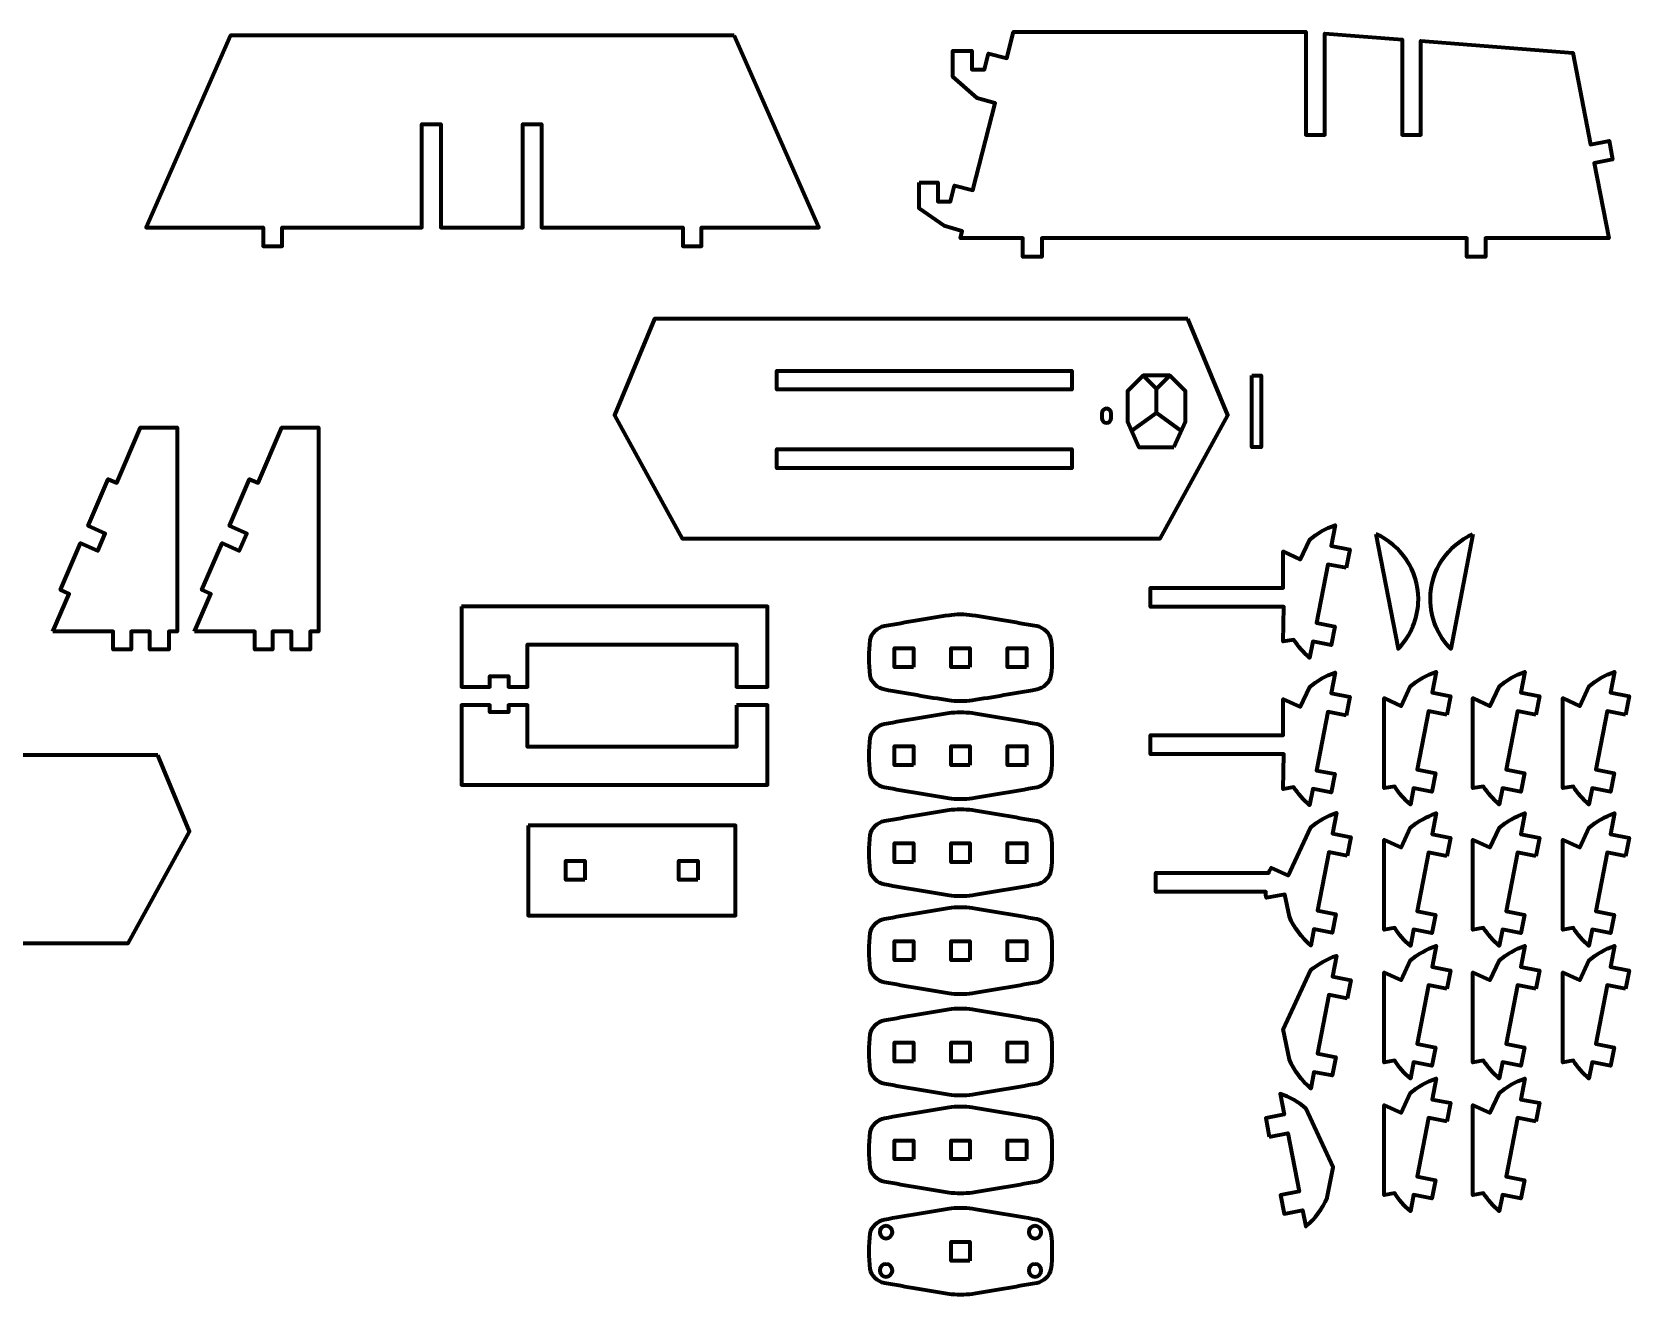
# Model space of a CAD drawing. Header units: inches. Extents: x 247 to 2765, y -1897 to -1110.
# Drawn here: x 561.4 to 815.8, y -1527.7 to -1326.4 of the extents above; entities that cross this region are included whole.
import ezdxf

# ---------------------------------------------------------------- set-up
doc = ezdxf.new("R2010")
doc.units = ezdxf.units.IN
doc.header["$MEASUREMENT"] = 0
doc.layers.add('Layer 1', color=7, linetype='Continuous')

# ---------------------------------------------------------------- blocks, each defined once
blk = doc.blocks.new('block 106')
at = {"layer": 'Layer 1', "color": 240, "lineweight": 70, "true_color": 0xec2227}
for points in [[(697.43, -1516.65), (697.98, -1516.65), (698.43, -1517.09), (698.43, -1517.65), (698.43, -1518.2), (697.98, -1518.65), (697.43, -1518.65), (696.88, -1518.65), (696.43, -1518.2), (696.43, -1517.65), (696.43, -1517.09), (696.88, -1516.65), (697.43, -1516.65)], [(721.15, -1516.65), (721.7, -1516.65), (722.15, -1517.09), (722.15, -1517.65), (722.15, -1518.2), (721.7, -1518.65), (721.15, -1518.65), (720.6, -1518.65), (720.15, -1518.2), (720.15, -1517.65), (720.15, -1517.09), (720.6, -1516.65), (721.15, -1516.65)], [(697.43, -1522.75), (697.98, -1522.75), (698.43, -1523.2), (698.43, -1523.75), (698.43, -1524.3), (697.98, -1524.75), (697.43, -1524.75), (696.88, -1524.75), (696.43, -1524.3), (696.43, -1523.75), (696.43, -1523.2), (696.88, -1522.75), (697.43, -1522.75)], [(721.15, -1522.75), (721.7, -1522.75), (722.15, -1523.2), (722.15, -1523.75), (722.15, -1524.3), (721.7, -1524.75), (721.15, -1524.75), (720.6, -1524.75), (720.15, -1524.3), (720.15, -1523.75), (720.15, -1523.2), (720.6, -1522.75), (721.15, -1522.75)]]:
    blk.add_open_spline(points, degree=3, knots=[0, 0, 0, 0, 1, 1, 1, 2, 2, 2, 3, 3, 3, 4, 4, 4, 4], dxfattribs=at)
blk = doc.blocks.new('block 105')
at = {"layer": 'Layer 1', "color": 18, "lineweight": 70, "true_color": 0x010101}
blk.add_lwpolyline([(710.79, -1522.2), (707.79, -1522.2), (707.79, -1519.2), (710.79, -1519.2), (710.79, -1522.2)], dxfattribs=at)
blk.add_open_spline([(723.68, -1517.85), (723.54, -1516.82), (722.47, -1515.82), (721.42, -1515.63), (717.91, -1515.01), (714.47, -1514.41), (711.12, -1513.88), (710.11, -1513.72), (708.47, -1513.72), (707.46, -1513.88), (704.11, -1514.41), (700.67, -1515.01), (697.16, -1515.63), (696.11, -1515.82), (695.04, -1516.82), (694.9, -1517.85), (694.66, -1519.75), (694.66, -1521.65), (694.9, -1523.55), (695.04, -1524.58), (696.11, -1525.58), (697.16, -1525.77), (700.67, -1526.39), (704.11, -1526.99), (707.46, -1527.52), (708.47, -1527.68), (710.11, -1527.68), (711.12, -1527.52), (714.47, -1526.99), (717.91, -1526.39), (721.42, -1525.77), (722.48, -1525.58), (723.54, -1524.58), (723.68, -1523.55), (723.92, -1521.65), (723.92, -1519.75), (723.68, -1517.85)], degree=3, knots=[0, 0, 0, 0, 1, 1, 1, 2, 2, 2, 3, 3, 3, 4, 4, 4, 5, 5, 5, 6, 6, 6, 7, 7, 7, 8, 8, 8, 9, 9, 9, 10, 10, 10, 11, 11, 11, 12, 12, 12, 12], dxfattribs=at)
at = {"layer": 'Layer 1'}
blk.add_blockref('block 106', (0, 0), dxfattribs=at)
blk = doc.blocks.new('block 109')
at = {"layer": 'Layer 1', "color": 240, "lineweight": 70, "true_color": 0xec2227}
for points in [[(738.36, -1381.16), (740.49, -1383.29), (742.62, -1381.16)], [(740.49, -1387.12), (740.49, -1383.29)], [(736.53, -1389.96), (740.49, -1387.12), (744.45, -1389.96)]]:
    blk.add_lwpolyline(points, dxfattribs=at)
blk = doc.blocks.new('block 108')
at = {"layer": 'Layer 1', "color": 18, "lineweight": 70, "true_color": 0x010101}
blk.add_lwpolyline([(743.28, -1392.58), (745.11, -1388.48), (745.11, -1383.66), (742.62, -1381.16), (738.36, -1381.16), (735.87, -1383.66), (735.87, -1388.48), (737.7, -1392.58), (743.28, -1392.58)], dxfattribs=at)
at = {"layer": 'Layer 1'}
blk.add_blockref('block 109', (0, 0), dxfattribs=at)
blk = doc.blocks.new('block 107')
at = {"layer": 'Layer 1', "color": 18, "lineweight": 70, "true_color": 0x010101}
for points in [[(745.5, -1372.12), (660.54, -1372.12), (654.19, -1387.49), (664.93, -1407.12), (741.11, -1407.12), (751.85, -1387.49), (745.5, -1372.12)], [(727.04, -1383.41), (680.04, -1383.41), (680.04, -1380.41), (727.04, -1380.41), (727.04, -1383.41), (727.04, -1383.41)], [(727.04, -1395.91), (680.04, -1395.91), (680.04, -1392.91), (727.04, -1392.91), (727.04, -1395.91), (727.04, -1395.91)]]:
    blk.add_lwpolyline(points, dxfattribs=at)
blk.add_open_spline([(733.3, -1387.94), (733.3, -1388.35), (732.96, -1388.69), (732.55, -1388.69), (732.13, -1388.69), (731.8, -1388.35), (731.8, -1387.94), (731.8, -1387.94), (731.8, -1387.19), (731.8, -1387.19), (731.8, -1386.77), (732.13, -1386.44), (732.55, -1386.44), (732.96, -1386.44), (733.3, -1386.77), (733.3, -1387.19), (733.3, -1387.19), (733.3, -1387.94), (733.3, -1387.94)], degree=3, knots=[0, 0, 0, 0, 1, 1, 1, 2, 2, 2, 3, 3, 3, 4, 4, 4, 5, 5, 5, 6, 6, 6, 6], dxfattribs=at)
at = {"layer": 'Layer 1'}
blk.add_blockref('block 108', (0, 0), dxfattribs=at)

msp = doc.modelspace()

# ---------------------------------------------------------------- linework, layer by layer
at = {"layer": 'Layer 1', "color": 18, "lineweight": 70, "true_color": 0x010101}
for points in [[(673.22, -1326.96), (593.02, -1326.96), (579.54, -1357.56), (598.21, -1357.56), (598.21, -1360.56), (601.21, -1360.56), (601.21, -1357.56), (623.48, -1357.56), (623.48, -1341.1), (626.48, -1341.1), (626.48, -1357.56), (639.55, -1357.56), (639.55, -1341.1), (642.55, -1341.1), (642.55, -1357.56), (665.03, -1357.56), (665.03, -1360.56), (668.03, -1360.56), (668.03, -1357.56), (686.7, -1357.56), (673.22, -1326.96)], [(702.68, -1350.42), (705.68, -1350.42), (705.68, -1353.42), (707.7, -1353.42), (708.34, -1350.87), (711.24, -1351.65), (714.8, -1337.77), (711.92, -1336.96), (708.07, -1333.56), (708.07, -1329.42), (711.07, -1329.42), (711.07, -1332.42), (713.09, -1332.42), (713.75, -1329.85), (716.66, -1330.59), (717.73, -1326.42), (764.23, -1326.42), (764.32, -1326.42), (764.32, -1342.8), (767.32, -1342.8), (767.32, -1326.66), (779.62, -1327.61), (779.62, -1342.8), (782.62, -1342.8), (782.62, -1327.85), (806.81, -1329.73), (809.65, -1344.37), (812.6, -1343.79), (813.17, -1346.74), (810.23, -1347.31), (812.54, -1359.26), (792.93, -1359.26), (792.93, -1362.26), (789.93, -1362.26), (789.93, -1359.26), (722.23, -1359.26), (722.23, -1362.26), (719.23, -1362.26), (719.23, -1359.26), (709.28, -1359.26), (709.55, -1358.15), (706.67, -1357.33), (702.68, -1354.56), (702.68, -1350.42)], [(755.67, -1381.16), (757.17, -1381.16), (757.17, -1392.58), (755.67, -1392.58), (755.67, -1381.16)], [(564.71, -1421.96), (567.31, -1415.92), (565.91, -1415.31), (569.11, -1407.87), (571.84, -1409.07), (573.04, -1406.32), (570.3, -1405.12), (573.5, -1397.68), (574.88, -1398.28), (578.66, -1389.46), (584.49, -1389.46), (584.49, -1421.96), (583.16, -1421.96), (583.16, -1424.81), (580.16, -1424.81), (580.16, -1421.96), (577.16, -1421.96), (577.16, -1424.81), (574.32, -1424.81), (574.32, -1421.96), (564.71, -1421.96)], [(587.25, -1421.96), (589.85, -1415.92), (588.45, -1415.31), (591.66, -1407.87), (594.38, -1409.07), (595.59, -1406.32), (592.84, -1405.12), (596.04, -1397.68), (597.42, -1398.28), (601.2, -1389.46), (607.03, -1389.46), (607.03, -1421.96), (605.7, -1421.96), (605.7, -1424.81), (602.7, -1424.81), (602.7, -1421.96), (599.71, -1421.96), (599.71, -1424.81), (596.86, -1424.81), (596.86, -1421.96), (587.25, -1421.96)], [(629.82, -1417.95), (629.82, -1430.78), (634.3, -1430.78), (634.3, -1429.06), (637.3, -1429.06), (637.3, -1430.78), (640.3, -1430.78), (640.3, -1424.03), (673.61, -1424.03), (673.61, -1430.78), (678.56, -1430.78), (678.56, -1417.95), (629.82, -1417.95)], [(701.79, -1427.63), (698.79, -1427.63), (698.79, -1424.63), (701.79, -1424.63), (701.79, -1427.63)], [(710.79, -1427.63), (707.79, -1427.63), (707.79, -1424.63), (710.79, -1424.63), (710.79, -1427.63)], [(719.79, -1427.63), (716.79, -1427.63), (716.79, -1424.63), (719.79, -1424.63), (719.79, -1427.63)], [(673.6, -1433.7), (673.61, -1440.32), (640.3, -1440.32), (640.3, -1433.7), (637.3, -1433.7), (637.3, -1434.8), (634.3, -1434.8), (634.3, -1433.7), (629.82, -1433.7), (629.82, -1446.39), (678.56, -1446.39), (678.56, -1433.7), (673.6, -1433.7)], [(581.43, -1441.63), (500.49, -1441.63), (495.45, -1453.81), (505.2, -1471.62), (576.72, -1471.62), (586.47, -1453.81), (581.43, -1441.63)], [(701.79, -1443.24), (698.79, -1443.24), (698.79, -1440.24), (701.79, -1440.24), (701.79, -1443.24)], [(710.79, -1443.24), (707.79, -1443.24), (707.79, -1440.24), (710.79, -1440.24), (710.79, -1443.24)], [(719.79, -1443.24), (716.79, -1443.24), (716.79, -1440.24), (719.79, -1440.24), (719.79, -1443.24)], [(640.44, -1452.84), (640.44, -1467.18), (673.44, -1467.18), (673.44, -1452.84), (640.44, -1452.84)], [(701.79, -1458.7), (698.79, -1458.7), (698.79, -1455.7), (701.79, -1455.7), (701.79, -1458.7)], [(710.79, -1458.7), (707.79, -1458.7), (707.79, -1455.7), (710.79, -1455.7), (710.79, -1458.7)], [(719.79, -1458.7), (716.79, -1458.7), (716.79, -1455.7), (719.79, -1455.7), (719.79, -1458.7)], [(649.44, -1461.51), (646.44, -1461.51), (646.44, -1458.51), (649.44, -1458.51), (649.44, -1461.51)], [(667.44, -1461.51), (664.44, -1461.51), (664.44, -1458.51), (667.44, -1458.51), (667.44, -1461.51)], [(701.79, -1474.3), (698.79, -1474.3), (698.79, -1471.3), (701.79, -1471.3), (701.79, -1474.3)], [(710.79, -1474.3), (707.79, -1474.3), (707.79, -1471.3), (710.79, -1471.3), (710.79, -1474.3)], [(719.79, -1474.3), (716.79, -1474.3), (716.79, -1471.3), (719.79, -1471.3), (719.79, -1474.3)], [(701.79, -1490.45), (698.79, -1490.45), (698.79, -1487.45), (701.79, -1487.45), (701.79, -1490.45)], [(710.79, -1490.45), (707.79, -1490.45), (707.79, -1487.45), (710.79, -1487.45), (710.79, -1490.45)], [(719.79, -1490.45), (716.79, -1490.45), (716.79, -1487.45), (719.79, -1487.45), (719.79, -1490.45)], [(701.79, -1506.05), (698.79, -1506.05), (698.79, -1503.05), (701.79, -1503.05), (701.79, -1506.05)], [(710.79, -1506.05), (707.79, -1506.05), (707.79, -1503.05), (710.79, -1503.05), (710.79, -1506.05)], [(719.79, -1506.05), (716.79, -1506.05), (716.79, -1503.05), (719.79, -1503.05), (719.79, -1506.05)]]:
    msp.add_lwpolyline(points, dxfattribs=at)
for points, knots in [([(770.71, -1411.83), (770.71, -1411.83), (771.29, -1408.89), (771.29, -1408.89), (771.29, -1408.89), (768.35, -1408.31), (768.35, -1408.31), (768.35, -1408.31), (768.99, -1405), (768.99, -1405), (767.47, -1405.5), (766.08, -1406.3), (764.88, -1407.32), (764.88, -1407.32), (763.42, -1410.47), (763.42, -1410.47), (763.42, -1410.47), (760.71, -1409.22), (760.71, -1409.22), (760.71, -1409.22), (760.71, -1415), (760.71, -1415), (760.71, -1415), (739.53, -1415), (739.53, -1415), (739.53, -1415), (739.53, -1418), (739.53, -1418), (739.53, -1418), (760.79, -1418), (760.79, -1418), (760.79, -1418), (760.71, -1423.56), (760.71, -1423.56), (760.71, -1423.56), (762.41, -1423.27), (762.41, -1423.27), (763.09, -1424.35), (763.93, -1425.31), (764.9, -1426.13), (764.9, -1426.13), (765.4, -1423.53), (765.4, -1423.53), (765.4, -1423.53), (768.34, -1424.11), (768.34, -1424.11), (768.34, -1424.11), (768.91, -1421.16), (768.91, -1421.16), (768.91, -1421.16), (765.97, -1420.58), (765.97, -1420.58), (765.97, -1420.58), (767.78, -1411.25), (767.78, -1411.25), (767.78, -1411.25), (770.71, -1411.83), (770.71, -1411.83)], [0, 0, 0, 0, 1, 1, 1, 2, 2, 2, 3, 3, 3, 4, 4, 4, 5, 5, 5, 6, 6, 6, 7, 7, 7, 8, 8, 8, 9, 9, 9, 10, 10, 10, 11, 11, 11, 12, 12, 12, 13, 13, 13, 14, 14, 14, 15, 15, 15, 16, 16, 16, 17, 17, 17, 18, 18, 18, 19, 19, 19, 19]), ([(775.44, -1406.43), (779.44, -1408.17), (782.23, -1412.15), (782.23, -1416.78), (782.23, -1419.87), (780.99, -1422.67), (778.99, -1424.71), (778.99, -1424.71), (775.44, -1406.43), (775.44, -1406.43)], [0, 0, 0, 0, 1, 1, 1, 2, 2, 2, 3, 3, 3, 3]), ([(790.92, -1406.43), (786.92, -1408.17), (784.13, -1412.15), (784.13, -1416.78), (784.13, -1419.87), (785.37, -1422.67), (787.38, -1424.71), (787.38, -1424.71), (790.92, -1406.43), (790.92, -1406.43)], [0, 0, 0, 0, 1, 1, 1, 2, 2, 2, 3, 3, 3, 3]), ([(723.68, -1423.29), (723.54, -1422.26), (722.47, -1421.25), (721.42, -1421.06), (717.91, -1420.44), (714.47, -1419.84), (711.12, -1419.32), (710.11, -1419.16), (708.47, -1419.16), (707.46, -1419.32), (704.11, -1419.84), (700.67, -1420.44), (697.17, -1421.06), (696.11, -1421.25), (695.04, -1422.26), (694.9, -1423.29), (694.66, -1425.19), (694.66, -1427.08), (694.9, -1428.98), (695.04, -1430.01), (696.11, -1431.01), (697.17, -1431.21), (700.67, -1431.83), (704.11, -1432.43), (707.46, -1432.95), (708.47, -1433.11), (710.11, -1433.11), (711.12, -1432.95), (714.47, -1432.43), (717.91, -1431.83), (721.42, -1431.21), (722.47, -1431.01), (723.54, -1430.01), (723.68, -1428.98), (723.92, -1427.08), (723.92, -1425.19), (723.68, -1423.29)], [0, 0, 0, 0, 1, 1, 1, 2, 2, 2, 3, 3, 3, 4, 4, 4, 5, 5, 5, 6, 6, 6, 7, 7, 7, 8, 8, 8, 9, 9, 9, 10, 10, 10, 11, 11, 11, 12, 12, 12, 12]), ([(770.71, -1435.32), (770.71, -1435.32), (771.29, -1432.38), (771.29, -1432.38), (771.29, -1432.38), (768.35, -1431.8), (768.35, -1431.8), (768.35, -1431.8), (768.99, -1428.49), (768.99, -1428.49), (767.47, -1429), (766.08, -1429.79), (764.88, -1430.81), (764.88, -1430.81), (763.42, -1433.96), (763.42, -1433.96), (763.42, -1433.96), (760.71, -1432.71), (760.71, -1432.71), (760.71, -1432.71), (760.71, -1438.49), (760.71, -1438.49), (760.71, -1438.49), (739.53, -1438.49), (739.53, -1438.49), (739.53, -1438.49), (739.53, -1441.49), (739.53, -1441.49), (739.53, -1441.49), (760.79, -1441.49), (760.79, -1441.49), (760.79, -1441.49), (760.71, -1447.05), (760.71, -1447.05), (760.71, -1447.05), (762.41, -1446.76), (762.41, -1446.76), (763.09, -1447.84), (763.93, -1448.81), (764.9, -1449.63), (764.9, -1449.63), (765.4, -1447.02), (765.4, -1447.02), (765.4, -1447.02), (768.34, -1447.6), (768.34, -1447.6), (768.34, -1447.6), (768.91, -1444.65), (768.91, -1444.65), (768.91, -1444.65), (765.97, -1444.08), (765.97, -1444.08), (765.97, -1444.08), (767.78, -1434.75), (767.78, -1434.75), (767.78, -1434.75), (770.71, -1435.32), (770.71, -1435.32)], [0, 0, 0, 0, 1, 1, 1, 2, 2, 2, 3, 3, 3, 4, 4, 4, 5, 5, 5, 6, 6, 6, 7, 7, 7, 8, 8, 8, 9, 9, 9, 10, 10, 10, 11, 11, 11, 12, 12, 12, 13, 13, 13, 14, 14, 14, 15, 15, 15, 16, 16, 16, 17, 17, 17, 18, 18, 18, 19, 19, 19, 19]), ([(786.76, -1435.21), (786.76, -1435.21), (787.34, -1432.26), (787.34, -1432.26), (787.34, -1432.26), (784.4, -1431.69), (784.4, -1431.69), (784.4, -1431.69), (785.05, -1428.38), (785.05, -1428.38), (783.52, -1428.88), (782.13, -1429.68), (780.93, -1430.69), (780.93, -1430.69), (779.48, -1433.84), (779.48, -1433.84), (779.48, -1433.84), (776.76, -1432.59), (776.76, -1432.59), (776.76, -1432.59), (776.76, -1446.93), (776.76, -1446.93), (776.76, -1446.93), (778.46, -1446.65), (778.46, -1446.65), (779.14, -1447.72), (779.98, -1448.69), (780.95, -1449.51), (780.95, -1449.51), (781.46, -1446.91), (781.46, -1446.91), (781.46, -1446.91), (784.39, -1447.48), (784.39, -1447.48), (784.39, -1447.48), (784.97, -1444.54), (784.97, -1444.54), (784.97, -1444.54), (782.03, -1443.96), (782.03, -1443.96), (782.03, -1443.96), (783.83, -1434.63), (783.83, -1434.63), (783.83, -1434.63), (786.76, -1435.21), (786.76, -1435.21)], [0, 0, 0, 0, 1, 1, 1, 2, 2, 2, 3, 3, 3, 4, 4, 4, 5, 5, 5, 6, 6, 6, 7, 7, 7, 8, 8, 8, 9, 9, 9, 10, 10, 10, 11, 11, 11, 12, 12, 12, 13, 13, 13, 14, 14, 14, 15, 15, 15, 15]), ([(800.92, -1435.21), (800.92, -1435.21), (801.5, -1432.26), (801.5, -1432.26), (801.5, -1432.26), (798.56, -1431.69), (798.56, -1431.69), (798.56, -1431.69), (799.2, -1428.38), (799.2, -1428.38), (797.68, -1428.88), (796.29, -1429.68), (795.09, -1430.69), (795.09, -1430.69), (793.63, -1433.84), (793.63, -1433.84), (793.63, -1433.84), (790.92, -1432.59), (790.92, -1432.59), (790.92, -1432.59), (790.92, -1446.93), (790.92, -1446.93), (790.92, -1446.93), (792.62, -1446.65), (792.62, -1446.65), (793.3, -1447.72), (794.14, -1448.69), (795.11, -1449.51), (795.11, -1449.51), (795.61, -1446.91), (795.61, -1446.91), (795.61, -1446.91), (798.55, -1447.48), (798.55, -1447.48), (798.55, -1447.48), (799.13, -1444.54), (799.13, -1444.54), (799.13, -1444.54), (796.19, -1443.96), (796.19, -1443.96), (796.19, -1443.96), (797.99, -1434.63), (797.99, -1434.63), (797.99, -1434.63), (800.92, -1435.21), (800.92, -1435.21)], [0, 0, 0, 0, 1, 1, 1, 2, 2, 2, 3, 3, 3, 4, 4, 4, 5, 5, 5, 6, 6, 6, 7, 7, 7, 8, 8, 8, 9, 9, 9, 10, 10, 10, 11, 11, 11, 12, 12, 12, 13, 13, 13, 14, 14, 14, 15, 15, 15, 15]), ([(815.21, -1435.21), (815.21, -1435.21), (815.79, -1432.26), (815.79, -1432.26), (815.79, -1432.26), (812.85, -1431.69), (812.85, -1431.69), (812.85, -1431.69), (813.49, -1428.38), (813.49, -1428.38), (811.97, -1428.88), (810.57, -1429.68), (809.38, -1430.69), (809.38, -1430.69), (807.92, -1433.84), (807.92, -1433.84), (807.92, -1433.84), (805.21, -1432.59), (805.21, -1432.59), (805.21, -1432.59), (805.21, -1446.93), (805.21, -1446.93), (805.21, -1446.93), (806.91, -1446.65), (806.91, -1446.65), (807.59, -1447.72), (808.43, -1448.69), (809.4, -1449.51), (809.4, -1449.51), (809.9, -1446.91), (809.9, -1446.91), (809.9, -1446.91), (812.83, -1447.48), (812.83, -1447.48), (812.83, -1447.48), (813.41, -1444.54), (813.41, -1444.54), (813.41, -1444.54), (810.47, -1443.96), (810.47, -1443.96), (810.47, -1443.96), (812.28, -1434.63), (812.28, -1434.63), (812.28, -1434.63), (815.21, -1435.21), (815.21, -1435.21)], [0, 0, 0, 0, 1, 1, 1, 2, 2, 2, 3, 3, 3, 4, 4, 4, 5, 5, 5, 6, 6, 6, 7, 7, 7, 8, 8, 8, 9, 9, 9, 10, 10, 10, 11, 11, 11, 12, 12, 12, 13, 13, 13, 14, 14, 14, 15, 15, 15, 15]), ([(723.68, -1438.89), (723.54, -1437.86), (722.47, -1436.86), (721.42, -1436.66), (717.91, -1436.04), (714.47, -1435.44), (711.12, -1434.92), (710.11, -1434.76), (708.47, -1434.76), (707.46, -1434.92), (704.11, -1435.44), (700.67, -1436.04), (697.17, -1436.66), (696.11, -1436.86), (695.04, -1437.86), (694.9, -1438.89), (694.66, -1440.79), (694.66, -1442.69), (694.9, -1444.58), (695.04, -1445.61), (696.11, -1446.62), (697.17, -1446.81), (700.67, -1447.43), (704.11, -1448.03), (707.46, -1448.55), (708.47, -1448.72), (710.11, -1448.72), (711.12, -1448.55), (714.47, -1448.03), (717.91, -1447.43), (721.42, -1446.81), (722.47, -1446.62), (723.54, -1445.61), (723.68, -1444.58), (723.92, -1442.69), (723.92, -1440.79), (723.68, -1438.89)], [0, 0, 0, 0, 1, 1, 1, 2, 2, 2, 3, 3, 3, 4, 4, 4, 5, 5, 5, 6, 6, 6, 7, 7, 7, 8, 8, 8, 9, 9, 9, 10, 10, 10, 11, 11, 11, 12, 12, 12, 12]), ([(723.68, -1454.35), (723.54, -1453.32), (722.47, -1452.32), (721.42, -1452.13), (717.91, -1451.51), (714.47, -1450.91), (711.12, -1450.38), (710.11, -1450.22), (708.47, -1450.22), (707.46, -1450.38), (704.11, -1450.91), (700.67, -1451.51), (697.17, -1452.13), (696.11, -1452.32), (695.04, -1453.32), (694.9, -1454.35), (694.66, -1456.25), (694.66, -1458.15), (694.9, -1460.05), (695.04, -1461.08), (696.11, -1462.08), (697.17, -1462.27), (700.67, -1462.89), (704.11, -1463.49), (707.46, -1464.02), (708.47, -1464.18), (710.11, -1464.18), (711.12, -1464.02), (714.47, -1463.49), (717.91, -1462.89), (721.42, -1462.27), (722.47, -1462.08), (723.54, -1461.08), (723.68, -1460.05), (723.92, -1458.15), (723.92, -1456.25), (723.68, -1454.35)], [0, 0, 0, 0, 1, 1, 1, 2, 2, 2, 3, 3, 3, 4, 4, 4, 5, 5, 5, 6, 6, 6, 7, 7, 7, 8, 8, 8, 9, 9, 9, 10, 10, 10, 11, 11, 11, 12, 12, 12, 12]), ([(770.88, -1457.67), (770.88, -1457.67), (771.46, -1454.73), (771.46, -1454.73), (771.46, -1454.73), (768.53, -1454.15), (768.53, -1454.15), (768.53, -1454.15), (769.17, -1450.84), (769.17, -1450.84), (767.64, -1451.35), (766.25, -1452.14), (765.05, -1453.16), (765.05, -1453.16), (761.5, -1460.83), (761.5, -1460.83), (761.5, -1460.83), (758.77, -1459.61), (758.77, -1459.61), (758.63, -1459.87), (758.5, -1460.14), (758.39, -1460.42), (758.39, -1460.42), (740.41, -1460.42), (740.41, -1460.42), (740.41, -1460.42), (740.41, -1463.42), (740.41, -1463.42), (740.41, -1463.42), (757.91, -1463.42), (757.91, -1463.42), (757.93, -1463.76), (757.96, -1464.09), (758.02, -1464.41), (758.02, -1464.41), (760.96, -1463.84), (760.96, -1463.84), (760.96, -1463.84), (761.67, -1467.36), (761.67, -1467.36), (762.43, -1469.16), (763.61, -1470.73), (765.07, -1471.97), (765.07, -1471.97), (765.58, -1469.37), (765.58, -1469.37), (765.58, -1469.37), (768.51, -1469.95), (768.51, -1469.95), (768.51, -1469.95), (769.09, -1467), (769.09, -1467), (769.09, -1467), (766.15, -1466.42), (766.15, -1466.42), (766.15, -1466.42), (767.95, -1457.09), (767.95, -1457.09), (767.95, -1457.09), (770.88, -1457.67), (770.88, -1457.67)], [0, 0, 0, 0, 1, 1, 1, 2, 2, 2, 3, 3, 3, 4, 4, 4, 5, 5, 5, 6, 6, 6, 7, 7, 7, 8, 8, 8, 9, 9, 9, 10, 10, 10, 11, 11, 11, 12, 12, 12, 13, 13, 13, 14, 14, 14, 15, 15, 15, 16, 16, 16, 17, 17, 17, 18, 18, 18, 19, 19, 19, 20, 20, 20, 20]), ([(786.76, -1457.75), (786.76, -1457.75), (787.34, -1454.8), (787.34, -1454.8), (787.34, -1454.8), (784.4, -1454.23), (784.4, -1454.23), (784.4, -1454.23), (785.05, -1450.92), (785.05, -1450.92), (783.52, -1451.42), (782.13, -1452.22), (780.93, -1453.23), (780.93, -1453.23), (779.48, -1456.38), (779.48, -1456.38), (779.48, -1456.38), (776.76, -1455.13), (776.76, -1455.13), (776.76, -1455.13), (776.76, -1469.47), (776.76, -1469.47), (776.76, -1469.47), (778.46, -1469.19), (778.46, -1469.19), (779.14, -1470.27), (779.98, -1471.23), (780.95, -1472.05), (780.95, -1472.05), (781.46, -1469.45), (781.46, -1469.45), (781.46, -1469.45), (784.39, -1470.02), (784.39, -1470.02), (784.39, -1470.02), (784.97, -1467.08), (784.97, -1467.08), (784.97, -1467.08), (782.03, -1466.5), (782.03, -1466.5), (782.03, -1466.5), (783.83, -1457.17), (783.83, -1457.17), (783.83, -1457.17), (786.76, -1457.75), (786.76, -1457.75)], [0, 0, 0, 0, 1, 1, 1, 2, 2, 2, 3, 3, 3, 4, 4, 4, 5, 5, 5, 6, 6, 6, 7, 7, 7, 8, 8, 8, 9, 9, 9, 10, 10, 10, 11, 11, 11, 12, 12, 12, 13, 13, 13, 14, 14, 14, 15, 15, 15, 15]), ([(800.92, -1457.75), (800.92, -1457.75), (801.5, -1454.8), (801.5, -1454.8), (801.5, -1454.8), (798.56, -1454.23), (798.56, -1454.23), (798.56, -1454.23), (799.2, -1450.92), (799.2, -1450.92), (797.68, -1451.42), (796.29, -1452.22), (795.09, -1453.23), (795.09, -1453.23), (793.63, -1456.38), (793.63, -1456.38), (793.63, -1456.38), (790.92, -1455.13), (790.92, -1455.13), (790.92, -1455.13), (790.92, -1469.47), (790.92, -1469.47), (790.92, -1469.47), (792.62, -1469.19), (792.62, -1469.19), (793.3, -1470.27), (794.14, -1471.23), (795.11, -1472.05), (795.11, -1472.05), (795.61, -1469.45), (795.61, -1469.45), (795.61, -1469.45), (798.55, -1470.02), (798.55, -1470.02), (798.55, -1470.02), (799.13, -1467.08), (799.13, -1467.08), (799.13, -1467.08), (796.19, -1466.5), (796.19, -1466.5), (796.19, -1466.5), (797.99, -1457.17), (797.99, -1457.17), (797.99, -1457.17), (800.92, -1457.75), (800.92, -1457.75)], [0, 0, 0, 0, 1, 1, 1, 2, 2, 2, 3, 3, 3, 4, 4, 4, 5, 5, 5, 6, 6, 6, 7, 7, 7, 8, 8, 8, 9, 9, 9, 10, 10, 10, 11, 11, 11, 12, 12, 12, 13, 13, 13, 14, 14, 14, 15, 15, 15, 15]), ([(815.21, -1457.75), (815.21, -1457.75), (815.79, -1454.8), (815.79, -1454.8), (815.79, -1454.8), (812.85, -1454.23), (812.85, -1454.23), (812.85, -1454.23), (813.49, -1450.92), (813.49, -1450.92), (811.97, -1451.42), (810.57, -1452.22), (809.38, -1453.23), (809.38, -1453.23), (807.92, -1456.38), (807.92, -1456.38), (807.92, -1456.38), (805.21, -1455.13), (805.21, -1455.13), (805.21, -1455.13), (805.21, -1469.47), (805.21, -1469.47), (805.21, -1469.47), (806.91, -1469.19), (806.91, -1469.19), (807.59, -1470.27), (808.43, -1471.23), (809.4, -1472.05), (809.4, -1472.05), (809.9, -1469.45), (809.9, -1469.45), (809.9, -1469.45), (812.83, -1470.02), (812.83, -1470.02), (812.83, -1470.02), (813.41, -1467.08), (813.41, -1467.08), (813.41, -1467.08), (810.47, -1466.5), (810.47, -1466.5), (810.47, -1466.5), (812.28, -1457.17), (812.28, -1457.17), (812.28, -1457.17), (815.21, -1457.75), (815.21, -1457.75)], [0, 0, 0, 0, 1, 1, 1, 2, 2, 2, 3, 3, 3, 4, 4, 4, 5, 5, 5, 6, 6, 6, 7, 7, 7, 8, 8, 8, 9, 9, 9, 10, 10, 10, 11, 11, 11, 12, 12, 12, 13, 13, 13, 14, 14, 14, 15, 15, 15, 15]), ([(723.68, -1469.95), (723.54, -1468.92), (722.47, -1467.92), (721.42, -1467.73), (717.91, -1467.11), (714.47, -1466.51), (711.12, -1465.98), (710.11, -1465.82), (708.47, -1465.82), (707.46, -1465.98), (704.11, -1466.51), (700.67, -1467.11), (697.17, -1467.73), (696.11, -1467.92), (695.04, -1468.92), (694.9, -1469.95), (694.66, -1471.85), (694.66, -1473.75), (694.9, -1475.65), (695.04, -1476.68), (696.11, -1477.68), (697.17, -1477.87), (700.67, -1478.49), (704.11, -1479.09), (707.46, -1479.62), (708.47, -1479.78), (710.11, -1479.78), (711.12, -1479.62), (714.47, -1479.09), (717.91, -1478.49), (721.42, -1477.87), (722.47, -1477.68), (723.54, -1476.68), (723.68, -1475.65), (723.92, -1473.75), (723.92, -1471.85), (723.68, -1469.95)], [0, 0, 0, 0, 1, 1, 1, 2, 2, 2, 3, 3, 3, 4, 4, 4, 5, 5, 5, 6, 6, 6, 7, 7, 7, 8, 8, 8, 9, 9, 9, 10, 10, 10, 11, 11, 11, 12, 12, 12, 12]), ([(786.76, -1478.88), (786.76, -1478.88), (787.34, -1475.94), (787.34, -1475.94), (787.34, -1475.94), (784.4, -1475.36), (784.4, -1475.36), (784.4, -1475.36), (785.05, -1472.05), (785.05, -1472.05), (783.52, -1472.56), (782.13, -1473.35), (780.93, -1474.37), (780.93, -1474.37), (779.48, -1477.52), (779.48, -1477.52), (779.48, -1477.52), (776.76, -1476.27), (776.76, -1476.27), (776.76, -1476.27), (776.76, -1490.61), (776.76, -1490.61), (776.76, -1490.61), (778.46, -1490.32), (778.46, -1490.32), (779.14, -1491.4), (779.98, -1492.37), (780.95, -1493.18), (780.95, -1493.18), (781.46, -1490.58), (781.46, -1490.58), (781.46, -1490.58), (784.39, -1491.16), (784.39, -1491.16), (784.39, -1491.16), (784.97, -1488.21), (784.97, -1488.21), (784.97, -1488.21), (782.03, -1487.64), (782.03, -1487.64), (782.03, -1487.64), (783.83, -1478.31), (783.83, -1478.31), (783.83, -1478.31), (786.76, -1478.88), (786.76, -1478.88)], [0, 0, 0, 0, 1, 1, 1, 2, 2, 2, 3, 3, 3, 4, 4, 4, 5, 5, 5, 6, 6, 6, 7, 7, 7, 8, 8, 8, 9, 9, 9, 10, 10, 10, 11, 11, 11, 12, 12, 12, 13, 13, 13, 14, 14, 14, 15, 15, 15, 15]), ([(800.92, -1478.88), (800.92, -1478.88), (801.5, -1475.94), (801.5, -1475.94), (801.5, -1475.94), (798.56, -1475.36), (798.56, -1475.36), (798.56, -1475.36), (799.2, -1472.05), (799.2, -1472.05), (797.68, -1472.56), (796.29, -1473.35), (795.09, -1474.37), (795.09, -1474.37), (793.63, -1477.52), (793.63, -1477.52), (793.63, -1477.52), (790.92, -1476.27), (790.92, -1476.27), (790.92, -1476.27), (790.92, -1490.61), (790.92, -1490.61), (790.92, -1490.61), (792.62, -1490.32), (792.62, -1490.32), (793.3, -1491.4), (794.14, -1492.37), (795.11, -1493.18), (795.11, -1493.18), (795.61, -1490.58), (795.61, -1490.58), (795.61, -1490.58), (798.55, -1491.16), (798.55, -1491.16), (798.55, -1491.16), (799.13, -1488.21), (799.13, -1488.21), (799.13, -1488.21), (796.19, -1487.64), (796.19, -1487.64), (796.19, -1487.64), (797.99, -1478.31), (797.99, -1478.31), (797.99, -1478.31), (800.92, -1478.88), (800.92, -1478.88)], [0, 0, 0, 0, 1, 1, 1, 2, 2, 2, 3, 3, 3, 4, 4, 4, 5, 5, 5, 6, 6, 6, 7, 7, 7, 8, 8, 8, 9, 9, 9, 10, 10, 10, 11, 11, 11, 12, 12, 12, 13, 13, 13, 14, 14, 14, 15, 15, 15, 15]), ([(815.21, -1478.88), (815.21, -1478.88), (815.79, -1475.94), (815.79, -1475.94), (815.79, -1475.94), (812.85, -1475.36), (812.85, -1475.36), (812.85, -1475.36), (813.49, -1472.05), (813.49, -1472.05), (811.97, -1472.56), (810.57, -1473.35), (809.38, -1474.37), (809.38, -1474.37), (807.92, -1477.52), (807.92, -1477.52), (807.92, -1477.52), (805.21, -1476.27), (805.21, -1476.27), (805.21, -1476.27), (805.21, -1490.61), (805.21, -1490.61), (805.21, -1490.61), (806.91, -1490.32), (806.91, -1490.32), (807.59, -1491.4), (808.43, -1492.37), (809.4, -1493.18), (809.4, -1493.18), (809.9, -1490.58), (809.9, -1490.58), (809.9, -1490.58), (812.83, -1491.16), (812.83, -1491.16), (812.83, -1491.16), (813.41, -1488.21), (813.41, -1488.21), (813.41, -1488.21), (810.47, -1487.64), (810.47, -1487.64), (810.47, -1487.64), (812.28, -1478.31), (812.28, -1478.31), (812.28, -1478.31), (815.21, -1478.88), (815.21, -1478.88)], [0, 0, 0, 0, 1, 1, 1, 2, 2, 2, 3, 3, 3, 4, 4, 4, 5, 5, 5, 6, 6, 6, 7, 7, 7, 8, 8, 8, 9, 9, 9, 10, 10, 10, 11, 11, 11, 12, 12, 12, 13, 13, 13, 14, 14, 14, 15, 15, 15, 15]), ([(770.88, -1480.44), (770.88, -1480.44), (771.46, -1477.49), (771.46, -1477.49), (771.46, -1477.49), (768.53, -1476.92), (768.53, -1476.92), (768.53, -1476.92), (769.17, -1473.61), (769.17, -1473.61), (767.64, -1474.11), (766.25, -1474.91), (765.05, -1475.92), (765.05, -1475.92), (760.7, -1485.33), (760.7, -1485.33), (760.7, -1485.33), (761.67, -1490.13), (761.67, -1490.13), (762.43, -1491.93), (763.61, -1493.5), (765.07, -1494.74), (765.07, -1494.74), (765.58, -1492.14), (765.58, -1492.14), (765.58, -1492.14), (768.51, -1492.71), (768.51, -1492.71), (768.51, -1492.71), (769.09, -1489.77), (769.09, -1489.77), (769.09, -1489.77), (766.15, -1489.19), (766.15, -1489.19), (766.15, -1489.19), (767.96, -1479.86), (767.96, -1479.86), (767.96, -1479.86), (770.88, -1480.44), (770.88, -1480.44)], [0, 0, 0, 0, 1, 1, 1, 2, 2, 2, 3, 3, 3, 4, 4, 4, 5, 5, 5, 6, 6, 6, 7, 7, 7, 8, 8, 8, 9, 9, 9, 10, 10, 10, 11, 11, 11, 12, 12, 12, 13, 13, 13, 13]), ([(723.68, -1486.11), (723.54, -1485.08), (722.47, -1484.07), (721.42, -1483.88), (717.91, -1483.26), (714.47, -1482.66), (711.12, -1482.13), (710.11, -1481.97), (708.47, -1481.97), (707.46, -1482.13), (704.11, -1482.66), (700.67, -1483.26), (697.17, -1483.88), (696.11, -1484.07), (695.04, -1485.08), (694.9, -1486.11), (694.66, -1488), (694.66, -1489.9), (694.9, -1491.8), (695.04, -1492.83), (696.11, -1493.83), (697.17, -1494.02), (700.67, -1494.65), (704.11, -1495.24), (707.46, -1495.77), (708.47, -1495.93), (710.11, -1495.93), (711.12, -1495.77), (714.47, -1495.24), (717.91, -1494.65), (721.42, -1494.02), (722.47, -1493.83), (723.54, -1492.83), (723.68, -1491.8), (723.92, -1489.9), (723.92, -1488), (723.68, -1486.11)], [0, 0, 0, 0, 1, 1, 1, 2, 2, 2, 3, 3, 3, 4, 4, 4, 5, 5, 5, 6, 6, 6, 7, 7, 7, 8, 8, 8, 9, 9, 9, 10, 10, 10, 11, 11, 11, 12, 12, 12, 12]), ([(786.76, -1500.02), (786.76, -1500.02), (787.34, -1497.07), (787.34, -1497.07), (787.34, -1497.07), (784.4, -1496.5), (784.4, -1496.5), (784.4, -1496.5), (785.05, -1493.19), (785.05, -1493.19), (783.52, -1493.69), (782.13, -1494.49), (780.93, -1495.5), (780.93, -1495.5), (779.48, -1498.65), (779.48, -1498.65), (779.48, -1498.65), (776.76, -1497.4), (776.76, -1497.4), (776.76, -1497.4), (776.76, -1511.74), (776.76, -1511.74), (776.76, -1511.74), (778.46, -1511.46), (778.46, -1511.46), (779.14, -1512.53), (779.98, -1513.5), (780.95, -1514.32), (780.95, -1514.32), (781.46, -1511.72), (781.46, -1511.72), (781.46, -1511.72), (784.39, -1512.29), (784.39, -1512.29), (784.39, -1512.29), (784.97, -1509.35), (784.97, -1509.35), (784.97, -1509.35), (782.03, -1508.77), (782.03, -1508.77), (782.03, -1508.77), (783.83, -1499.44), (783.83, -1499.44), (783.83, -1499.44), (786.76, -1500.02), (786.76, -1500.02)], [0, 0, 0, 0, 1, 1, 1, 2, 2, 2, 3, 3, 3, 4, 4, 4, 5, 5, 5, 6, 6, 6, 7, 7, 7, 8, 8, 8, 9, 9, 9, 10, 10, 10, 11, 11, 11, 12, 12, 12, 13, 13, 13, 14, 14, 14, 15, 15, 15, 15]), ([(800.92, -1500.02), (800.92, -1500.02), (801.5, -1497.07), (801.5, -1497.07), (801.5, -1497.07), (798.56, -1496.5), (798.56, -1496.5), (798.56, -1496.5), (799.2, -1493.19), (799.2, -1493.19), (797.68, -1493.69), (796.29, -1494.49), (795.09, -1495.5), (795.09, -1495.5), (793.63, -1498.65), (793.63, -1498.65), (793.63, -1498.65), (790.92, -1497.4), (790.92, -1497.4), (790.92, -1497.4), (790.92, -1511.74), (790.92, -1511.74), (790.92, -1511.74), (792.62, -1511.46), (792.62, -1511.46), (793.3, -1512.53), (794.14, -1513.5), (795.11, -1514.32), (795.11, -1514.32), (795.61, -1511.72), (795.61, -1511.72), (795.61, -1511.72), (798.55, -1512.29), (798.55, -1512.29), (798.55, -1512.29), (799.13, -1509.35), (799.13, -1509.35), (799.13, -1509.35), (796.19, -1508.77), (796.19, -1508.77), (796.19, -1508.77), (797.99, -1499.44), (797.99, -1499.44), (797.99, -1499.44), (800.92, -1500.02), (800.92, -1500.02)], [0, 0, 0, 0, 1, 1, 1, 2, 2, 2, 3, 3, 3, 4, 4, 4, 5, 5, 5, 6, 6, 6, 7, 7, 7, 8, 8, 8, 9, 9, 9, 10, 10, 10, 11, 11, 11, 12, 12, 12, 13, 13, 13, 14, 14, 14, 15, 15, 15, 15]), ([(758.48, -1502.45), (758.48, -1502.45), (757.9, -1499.5), (757.9, -1499.5), (757.9, -1499.5), (760.84, -1498.93), (760.84, -1498.93), (760.84, -1498.93), (760.2, -1495.62), (760.2, -1495.62), (761.72, -1496.12), (763.11, -1496.92), (764.31, -1497.94), (764.31, -1497.94), (768.66, -1507.34), (768.66, -1507.34), (768.66, -1507.34), (767.69, -1512.14), (767.69, -1512.14), (766.93, -1513.94), (765.76, -1515.51), (764.29, -1516.75), (764.29, -1516.75), (763.79, -1514.15), (763.79, -1514.15), (763.79, -1514.15), (760.85, -1514.72), (760.85, -1514.72), (760.85, -1514.72), (760.27, -1511.78), (760.27, -1511.78), (760.27, -1511.78), (763.21, -1511.2), (763.21, -1511.2), (763.21, -1511.2), (761.41, -1501.87), (761.41, -1501.87), (761.41, -1501.87), (758.48, -1502.45), (758.48, -1502.45)], [0, 0, 0, 0, 1, 1, 1, 2, 2, 2, 3, 3, 3, 4, 4, 4, 5, 5, 5, 6, 6, 6, 7, 7, 7, 8, 8, 8, 9, 9, 9, 10, 10, 10, 11, 11, 11, 12, 12, 12, 13, 13, 13, 13]), ([(723.68, -1501.71), (723.54, -1500.68), (722.47, -1499.68), (721.42, -1499.48), (717.91, -1498.86), (714.47, -1498.26), (711.12, -1497.74), (710.11, -1497.58), (708.47, -1497.58), (707.46, -1497.74), (704.11, -1498.26), (700.67, -1498.86), (697.17, -1499.48), (696.11, -1499.68), (695.04, -1500.68), (694.9, -1501.71), (694.66, -1503.61), (694.66, -1505.5), (694.9, -1507.4), (695.04, -1508.43), (696.11, -1509.44), (697.17, -1509.63), (700.67, -1510.25), (704.11, -1510.85), (707.46, -1511.37), (708.47, -1511.53), (710.11, -1511.53), (711.12, -1511.37), (714.47, -1510.85), (717.91, -1510.25), (721.42, -1509.63), (722.47, -1509.44), (723.54, -1508.43), (723.68, -1507.4), (723.92, -1505.5), (723.92, -1503.61), (723.68, -1501.71)], [0, 0, 0, 0, 1, 1, 1, 2, 2, 2, 3, 3, 3, 4, 4, 4, 5, 5, 5, 6, 6, 6, 7, 7, 7, 8, 8, 8, 9, 9, 9, 10, 10, 10, 11, 11, 11, 12, 12, 12, 12])]:
    msp.add_open_spline(points, degree=3, knots=knots, dxfattribs=at)

# ---------------------------------------------------------------- block references
at = {"layer": 'Layer 1'}
for name in ['block 107', 'block 105']:
    msp.add_blockref(name, (0, 0), dxfattribs=at)

doc.saveas('drawing.dxf')
